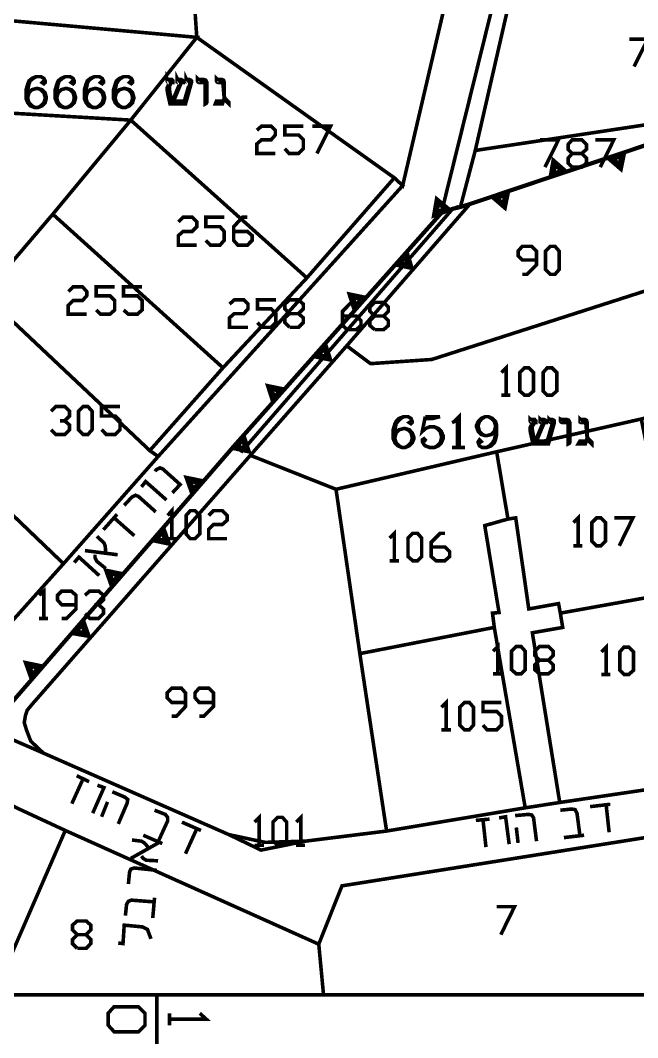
# Model space of a CAD drawing. Extents: x -6935 to 6681, y -4073 to 3778.
# Drawn here: x 3969 to 4987, y -1435 to 240 of the extents above; entities that cross this region are included whole.
import ezdxf

# ---------------------------------------------------------------- set-up
doc = ezdxf.new("R2010")
doc.units = 0
doc.header["$MEASUREMENT"] = 0

# ---------------------------------------------------------------- blocks, each defined once
blk = doc.blocks.new('Map')
at = {"color": 0, "const_width": 0.01}
for points in [[(16.83329, 4.59836), (16.83329, 8.27669), (12.09994, 8.27669), (12.09994, 4.59836), (16.83329, 4.59836)], [(16.83329, 4.59836), (16.83329, 8.27669), (12.09994, 8.27669), (12.09994, 4.59836), (16.83329, 4.59836)], [(14.36666, 6.88504), (13.81332, 7.27832), (13.79498, 7.54334), (13.78495, 7.72336), (14.51498, 7.53836), (14.54662, 7.53337), (14.38998, 6.86333), (14.36666, 6.88504)], [(12.62995, 7.60666), (12.6416, 7.60834), (13.09332, 7.58501), (13.33828, 7.56998), (13.79498, 7.54334), (13.81332, 7.27832), (12.60163, 7.38666), (12.62995, 7.60666)], [(13.81332, 7.27832), (13.62831, 7.04666), (12.59495, 7.10666), (12.59332, 7.18837), (12.60163, 7.38666), (13.81332, 7.27832)], [(14.36666, 6.88504), (14.12164, 6.60504), (13.62831, 7.04666), (13.81332, 7.27832), (14.36666, 6.88504)], [(13.7983, 7.15668), (13.7983, 7.15169), (13.78164, 7.09169), (13.73828, 7.09169), (13.73162, 7.12169), (13.72999, 7.13336), (13.72999, 7.13666), (13.7366, 7.15169), (13.7333, 7.15169), (13.73162, 7.15332), (13.72999, 7.15668), (13.72999, 7.16336), (13.73162, 7.16), (13.74328, 7.16), (13.74496, 7.15837), (13.74664, 7.15668), (13.74664, 7.15169), (13.74328, 7.15169), (13.73998, 7.14833), (13.7366, 7.14165), (13.7366, 7.13336), (13.73828, 7.12169), (13.74328, 7.09998), (13.74496, 7.09998), (13.7666, 7.15169), (13.76162, 7.15169), (13.75831, 7.15332), (13.75831, 7.16336), (13.75999, 7.16), (13.76998, 7.16), (13.77328, 7.15837), (13.77496, 7.15668), (13.77496, 7.15169), (13.76998, 7.15169), (13.74833, 7.09998), (13.77827, 7.09998), (13.7933, 7.15169), (13.78831, 7.15169), (13.78495, 7.15332), (13.78332, 7.15668), (13.78332, 7.16336), (13.78495, 7.16), (13.7933, 7.16), (13.79662, 7.15837), (13.7983, 7.15668)], [(13.83664, 7.09169), (13.83664, 7.15169), (13.81994, 7.15169), (13.81663, 7.15332), (13.81495, 7.15668), (13.81495, 7.16336), (13.81831, 7.16), (13.83328, 7.16), (13.83828, 7.15837), (13.84164, 7.15169), (13.84164, 7.09668), (13.83996, 7.09337), (13.83664, 7.09169)], [(13.40995, 6.78337), (13.27496, 6.625), (13.24664, 6.58002), (12.58496, 6.66), (12.57998, 6.75836), (12.59495, 7.10666), (13.62831, 7.04666), (13.40995, 6.78337)], [(14.5783, 6.81169), (14.55166, 6.80333), (14.59332, 6.96169), (15.37995, 7.08002), (14.5783, 6.81169)], [(15.31332, 6.6467), (14.47163, 6.37668), (14.29998, 6.36501), (14.2333, 6.41498), (14.5783, 6.81169), (15.37995, 7.08002), (15.31332, 6.6467)], [(14.12164, 6.60504), (13.88662, 6.35336), (13.40995, 6.78337), (13.62831, 7.04666), (14.12164, 6.60504)], [(14.96496, 6.94), (15.01162, 6.95665), (15.00163, 6.90837), (14.96496, 6.94)], [(15.00663, 6.95004), (14.99995, 6.91498), (14.97331, 6.93837), (15.00663, 6.95004)], [(15.00163, 6.94498), (14.99664, 6.92334), (14.97999, 6.93837), (15.00163, 6.94498)], [(14.84994, 6.90169), (14.80328, 6.88666), (14.81164, 6.93501), (14.84994, 6.90169)], [(14.80827, 6.89165), (14.81495, 6.9267), (14.84164, 6.90332), (14.80827, 6.89165)], [(14.81332, 6.89833), (14.81663, 6.92002), (14.83496, 6.905), (14.81332, 6.89833)], [(14.81831, 6.90332), (14.81994, 6.91336), (14.82662, 6.90668), (14.81831, 6.90332)], [(14.99664, 6.93837), (14.99496, 6.93001), (14.98828, 6.93669), (14.99664, 6.93837)], [(13.68164, 6.12169), (13.88662, 6.35336), (14.12164, 6.60504), (14.36666, 6.88504), (14.38998, 6.86333), (13.70498, 6.10504), (13.68164, 6.12169)], [(14.52328, 6.79502), (14.47663, 6.77832), (14.48498, 6.82666), (14.52328, 6.79502)], [(14.63998, 6.83165), (14.68664, 6.84836), (14.67666, 6.80002), (14.63998, 6.83165)], [(14.68164, 6.84169), (14.67498, 6.80669), (14.64666, 6.83002), (14.68164, 6.84169)], [(14.67666, 6.83669), (14.67162, 6.81337), (14.65495, 6.82834), (14.67666, 6.83669)], [(14.67162, 6.83002), (14.66998, 6.82166), (14.66331, 6.82666), (14.67162, 6.83002)], [(13.91662, 6.13336), (13.93995, 6.12001), (14.52995, 6.79834), (14.55166, 6.80333), (14.5783, 6.81169), (14.2333, 6.41498), (13.96328, 6.10834), (13.35499, 5.41498), (13.33828, 5.39502), (13.33328, 5.38), (13.32998, 5.36002), (13.33664, 5.33833), (13.34831, 5.30832), (13.38331, 5.27501), (13.22999, 5.34169), (13.91662, 6.13336)], [(14.52995, 6.79834), (13.93995, 6.12001), (13.91662, 6.13336), (14.49833, 6.78668), (14.52995, 6.79834)], [(14.48162, 6.785), (14.48828, 6.81998), (14.51498, 6.79666), (14.48162, 6.785)], [(14.4866, 6.78998), (14.48998, 6.81337), (14.50831, 6.79834), (14.4866, 6.78998)], [(14.49166, 6.79666), (14.49328, 6.80501), (14.49995, 6.80002), (14.49166, 6.79666)], [(13.88662, 6.35336), (13.68164, 6.12169), (13.22331, 6.55333), (13.24664, 6.58002), (13.27496, 6.625), (13.40995, 6.78337), (13.88662, 6.35336)], [(14.80328, 6.61501), (14.78999, 6.62836), (14.78999, 6.68001), (14.80328, 6.69336), (14.81663, 6.69336), (14.8283, 6.68001), (14.8283, 6.62836), (14.81663, 6.61501), (14.80328, 6.61501)], [(14.36828, 6.64165), (14.40164, 6.67833), (14.41662, 6.63168), (14.36828, 6.64165)], [(14.39996, 6.67002), (14.41163, 6.63666), (14.37663, 6.64334), (14.39996, 6.67002)], [(14.39828, 6.66336), (14.40664, 6.64165), (14.38331, 6.6467), (14.39828, 6.66336)], [(14.39666, 6.655), (14.39996, 6.6467), (14.3916, 6.64833), (14.39666, 6.655)], [(15.05827, 6.21001), (14.65327, 6.11833), (14.2033, 6.01334), (13.96328, 6.10834), (14.2333, 6.41498), (14.29998, 6.36501), (14.47163, 6.37668), (15.31332, 6.6467), (15.25999, 6.25668), (15.20996, 6.25), (15.05827, 6.21001)], [(13.70498, 6.10504), (13.43995, 5.80501), (12.97494, 6.25), (13.22331, 6.55333), (13.68164, 6.12169), (13.70498, 6.10504)], [(14.28831, 6.55002), (14.25495, 6.51334), (14.23998, 6.56001), (14.28831, 6.55002)], [(14.25663, 6.52002), (14.24496, 6.55501), (14.27995, 6.54834), (14.25663, 6.52002)], [(14.25831, 6.52832), (14.25163, 6.55002), (14.27328, 6.54502), (14.25831, 6.52832)], [(14.25999, 6.535), (14.25663, 6.54502), (14.26498, 6.54334), (14.25999, 6.535)], [(14.13998, 6.38504), (14.1733, 6.42166), (14.18832, 6.375), (14.13998, 6.38504)], [(14.17162, 6.41498), (14.18327, 6.38), (14.14828, 6.38666), (14.17162, 6.41498)], [(14.16998, 6.40668), (14.17828, 6.38504), (14.15495, 6.39002), (14.16998, 6.40668)], [(14.1683, 6.40001), (14.17162, 6.39002), (14.16331, 6.39165), (14.1683, 6.40001)], [(14.73162, 6.27669), (14.71832, 6.28836), (14.71832, 6.34001), (14.73162, 6.35336), (14.74328, 6.35336), (14.75663, 6.34001), (14.75663, 6.28836), (14.74328, 6.27669), (14.73162, 6.27669)], [(14.79498, 6.27669), (14.78333, 6.28836), (14.78333, 6.34001), (14.79498, 6.35336), (14.80827, 6.35336), (14.82162, 6.34001), (14.82162, 6.28836), (14.80827, 6.27669), (14.79498, 6.27669)], [(14.05996, 6.29334), (14.02664, 6.25668), (14.01162, 6.30333), (14.05996, 6.29334)], [(14.02827, 6.26502), (14.0166, 6.29834), (14.05166, 6.29166), (14.02827, 6.26502)], [(14.02995, 6.2717), (14.02328, 6.29334), (14.04498, 6.28836), (14.02995, 6.2717)], [(14.03164, 6.28), (14.02827, 6.28836), (14.03663, 6.28668), (14.03164, 6.28)], [(13.11666, 5.55832), (12.9866, 5.68001), (12.83996, 5.82166), (12.73828, 5.97), (12.97494, 6.25), (13.43995, 5.80501), (13.20996, 5.54834), (13.11666, 5.55832)], [(13.49496, 6.16666), (13.48162, 6.18001), (13.48162, 6.23166), (13.49496, 6.24501), (13.50831, 6.24501), (13.51998, 6.23166), (13.51998, 6.18001), (13.50831, 6.16666), (13.49496, 6.16666)], [(14.70666, 5.93332), (14.68496, 5.93001), (14.65327, 6.11833), (15.05827, 6.21001), (15.15327, 5.74669), (15.15664, 5.72498), (14.83166, 5.66666), (14.82662, 5.69336), (14.74328, 5.67833), (14.70666, 5.93332)], [(14.81495, 6.20502), (14.81495, 6.20004), (14.7983, 6.14002), (14.75495, 6.14002), (14.74833, 6.17002), (14.74664, 6.18001), (14.74664, 6.18501), (14.75331, 6.20004), (14.74995, 6.20004), (14.74833, 6.20166), (14.74664, 6.20502), (14.74664, 6.21001), (14.74833, 6.20833), (14.75999, 6.20833), (14.76162, 6.20665), (14.7633, 6.20502), (14.7633, 6.20004), (14.75999, 6.20004), (14.75663, 6.19498), (14.75331, 6.19), (14.75331, 6.18001), (14.75495, 6.17002), (14.75999, 6.14833), (14.76162, 6.14833), (14.78333, 6.20004), (14.77827, 6.20004), (14.77496, 6.20166), (14.77496, 6.21001), (14.77664, 6.20833), (14.78663, 6.20833), (14.78999, 6.20665), (14.79162, 6.20502), (14.79162, 6.20004), (14.78663, 6.20004), (14.76498, 6.14833), (14.79498, 6.14833), (14.80996, 6.20004), (14.80496, 6.20004), (14.80166, 6.20166), (14.79998, 6.20502), (14.79998, 6.21001), (14.80166, 6.20833), (14.80996, 6.20833), (14.81332, 6.20665), (14.81495, 6.20502)], [(14.85331, 6.14002), (14.85331, 6.20004), (14.83664, 6.20004), (14.83328, 6.20166), (14.83166, 6.20502), (14.83166, 6.21001), (14.83496, 6.20833), (14.84994, 6.20833), (14.85499, 6.20665), (14.8583, 6.20004), (14.8583, 6.14502), (14.85662, 6.14165), (14.85331, 6.14002)], [(13.91163, 6.12836), (13.94494, 6.16498), (13.95996, 6.11833), (13.91163, 6.12836)], [(13.94331, 6.15837), (13.95498, 6.12332), (13.91998, 6.13168), (13.94331, 6.15837)], [(13.94163, 6.15001), (13.94999, 6.12836), (13.92666, 6.13336), (13.94163, 6.15001)], [(13.93995, 6.14334), (13.94331, 6.13504), (13.93496, 6.13666), (13.93995, 6.14334)], [(14.64666, 5.62668), (14.26998, 5.55333), (14.2033, 6.01334), (14.65327, 6.11833), (14.68496, 5.93001), (14.61996, 5.91168), (14.65995, 5.66834), (14.6416, 5.66666), (14.64666, 5.62668)], [(14.34495, 5.05669), (14.11666, 5.02832), (14.00495, 5.02501), (13.90327, 5.04666), (13.38331, 5.27501), (13.34831, 5.30832), (13.33664, 5.33833), (13.32998, 5.36002), (13.33328, 5.38), (13.33828, 5.39502), (13.35499, 5.41498), (13.96328, 6.10834), (14.2033, 6.01334), (14.26998, 5.55333), (14.34495, 5.05669)], [(13.83166, 6.03668), (13.79998, 6), (13.78332, 6.04666), (13.83166, 6.03668)], [(13.80166, 6.00668), (13.78999, 6.04166), (13.82499, 6.03337), (13.80166, 6.00668)], [(13.80328, 6.01502), (13.79498, 6.035), (13.81831, 6.03168), (13.80328, 6.01502)], [(13.80496, 6.0217), (13.80166, 6.03), (13.80996, 6.02832), (13.80496, 6.0217)], [(13.79498, 5.875), (13.78332, 5.88834), (13.78332, 5.94), (13.79498, 5.95334), (13.80827, 5.95334), (13.82162, 5.94), (13.82162, 5.88834), (13.80827, 5.875), (13.79498, 5.875)], [(14.83828, 5.62668), (14.75331, 5.61165), (14.82998, 5.13666), (14.7333, 5.12169), (14.64666, 5.62668), (14.6416, 5.66666), (14.65995, 5.66834), (14.61996, 5.91168), (14.68496, 5.93001), (14.70666, 5.93332), (14.74328, 5.67833), (14.82662, 5.69336), (14.83166, 5.66666), (14.83828, 5.62668)], [(14.93327, 5.85504), (14.91998, 5.86833), (14.91998, 5.92002), (14.93327, 5.93332), (14.94494, 5.93332), (14.95828, 5.92002), (14.95828, 5.86833), (14.94494, 5.85504), (14.93327, 5.85504)], [(13.68832, 5.87001), (13.71995, 5.90668), (13.7366, 5.86002), (13.68832, 5.87001)], [(13.71832, 5.90001), (13.72999, 5.86501), (13.69494, 5.87169), (13.71832, 5.90001)], [(13.71664, 5.89165), (13.72494, 5.87001), (13.70162, 5.875), (13.71664, 5.89165)], [(13.71496, 5.88504), (13.71832, 5.875), (13.70996, 5.87668), (13.71496, 5.88504)], [(14.4183, 5.81337), (14.40495, 5.82504), (14.40495, 5.87668), (14.4183, 5.89002), (14.43164, 5.89002), (14.44331, 5.87668), (14.44331, 5.82504), (14.43164, 5.81337), (14.4183, 5.81337)], [(13.60662, 5.77669), (13.57499, 5.74001), (13.55827, 5.78668), (13.60662, 5.77669)], [(13.57662, 5.74832), (13.56495, 5.78168), (13.59994, 5.77501), (13.57662, 5.74832)], [(13.5783, 5.755), (13.56994, 5.77669), (13.59332, 5.7717), (13.5783, 5.755)], [(13.57998, 5.76334), (13.57662, 5.7717), (13.58496, 5.77002), (13.57998, 5.76334)], [(15.26998, 5.20166), (14.82998, 5.13666), (14.75331, 5.61165), (14.83828, 5.62668), (14.83166, 5.66666), (15.15664, 5.72498), (15.26998, 5.20166)], [(13.46328, 5.61002), (13.49496, 5.64833), (13.51162, 5.60168), (13.46328, 5.61002)], [(13.49328, 5.64002), (13.50495, 5.60666), (13.46995, 5.61333), (13.49328, 5.64002)], [(13.49166, 5.63336), (13.49995, 5.61165), (13.47663, 5.61501), (13.49166, 5.63336)], [(13.48998, 5.625), (13.49328, 5.6167), (13.48498, 5.61833), (13.48998, 5.625)], [(14.7333, 5.12169), (14.34495, 5.05669), (14.26998, 5.55333), (14.64666, 5.62668), (14.7333, 5.12169)], [(14.70828, 5.49669), (14.69494, 5.50836), (14.69494, 5.56001), (14.70828, 5.57334), (14.72163, 5.57334), (14.7333, 5.56001), (14.7333, 5.50836), (14.72163, 5.49669), (14.70828, 5.49669)], [(15.00999, 5.49501), (14.99833, 5.50668), (14.99833, 5.55832), (15.00999, 5.57166), (15.02328, 5.57166), (15.03663, 5.55832), (15.03663, 5.50668), (15.02328, 5.49501), (15.00999, 5.49501)], [(13.38163, 5.51834), (13.34994, 5.48166), (13.33328, 5.52832), (13.38163, 5.51834)], [(13.35163, 5.48833), (13.33996, 5.52333), (13.37495, 5.51502), (13.35163, 5.48833)], [(13.35331, 5.49669), (13.34495, 5.51834), (13.36828, 5.51334), (13.35331, 5.49669)], [(13.35499, 5.50336), (13.35163, 5.51334), (13.35998, 5.51004), (13.35499, 5.50336)], [(14.56332, 5.34001), (14.54998, 5.35336), (14.54998, 5.40332), (14.56332, 5.41666), (14.57662, 5.41666), (14.58828, 5.40332), (14.58828, 5.35336), (14.57662, 5.34001), (14.56332, 5.34001)], [(14.03999, 5.01665), (14.02664, 5.03), (14.02664, 5.08165), (14.03999, 5.095), (14.05328, 5.095), (14.06495, 5.08165), (14.06495, 5.03), (14.05328, 5.01665), (14.03999, 5.01665)], [(14.11666, 5.02832), (13.99328, 5.00336), (13.90327, 5.04666), (14.00495, 5.02501), (14.11666, 5.02832)], [(13.56495, 4.54666), (13.58166, 4.565), (13.64996, 4.565), (13.6683, 4.54666), (13.6683, 4.51334), (13.64996, 4.49501), (13.58166, 4.49501), (13.56495, 4.51334), (13.56495, 4.54666)]]:
    blk.add_lwpolyline(points, close=True, dxfattribs=at)
at = {"color": 0}
for points, const_width in [([(12.57331, 4.59836), (12.62495, 4.65837), (13.00331, 5.09001), (13.03999, 5.12001), (13.06164, 5.14833), (13.1116, 5.21169), (13.16998, 5.27501), (13.22999, 5.34169), (13.91662, 6.13336), (14.49833, 6.78668), (14.52995, 6.79834), (14.55166, 6.80333), (14.5783, 6.81169), (15.37995, 7.08002), (15.69331, 7.18501), (15.99664, 7.285), (16.26498, 7.37169), (16.28999, 7.38), (16.31495, 7.38666), (16.83329, 8.27669)], 0.011667), ([(16.83329, 8.27669), (16.31495, 7.38666), (16.28999, 7.38), (16.26498, 7.37169), (15.99664, 7.285), (15.69331, 7.18501), (15.37995, 7.08002), (14.5783, 6.81169), (14.55166, 6.80333), (14.52995, 6.79834), (14.49833, 6.78668), (13.91662, 6.13336), (13.22999, 5.34169), (13.16998, 5.27501), (13.1116, 5.21169), (13.03495, 5.125), (13.00331, 5.09001), (12.62495, 4.65837)], 0.01), ([(12.4866, 4.72836), (12.91163, 5.21669), (13.05328, 5.37169), (13.14666, 5.47336), (13.20996, 5.54834), (13.43995, 5.80501), (13.70498, 6.10504), (14.38998, 6.86333), (14.54662, 7.53337), (14.57499, 7.64833), (14.64666, 8.00836)], 0.01), ([(14.79498, 7.98502), (14.49833, 6.78668), (13.91662, 6.13336), (13.22999, 5.34169)], 0.01), ([(14.59332, 6.96169), (14.55166, 6.80333), (14.52995, 6.79834), (14.49833, 6.78668), (14.79498, 7.98502)], 0.01), ([(14.82662, 7.97336), (14.79662, 7.86002), (14.77995, 7.76834), (14.68995, 7.38336), (14.59332, 6.96169), (15.37995, 7.08002)], 0.01), ([(12.62495, 4.65837), (13.00331, 5.09001), (13.03495, 5.125), (13.1116, 5.21169), (13.16998, 5.27501), (13.22999, 5.34169), (13.91662, 6.13336), (14.49833, 6.78668), (14.52995, 6.79834), (14.55166, 6.80333), (14.5783, 6.81169), (15.37995, 7.08002), (15.69331, 7.18501), (15.99664, 7.285), (16.26498, 7.37169), (16.28999, 7.38), (16.31495, 7.38666), (16.81164, 7.54834)], 0.01), ([(14.59332, 6.96169), (14.68995, 7.38336), (15.43664, 7.36002), (15.37995, 7.08002)], 0.01), ([(15.02496, 7.27333), (15.07662, 7.27333), (15.03831, 7.19666)], 0.01), ([(13.38499, 7.15668), (13.37995, 7.15169), (13.38499, 7.14833), (13.3883, 7.15169), (13.3883, 7.15668), (13.38499, 7.16336), (13.37663, 7.16834), (13.36328, 7.16834), (13.35163, 7.16336), (13.34332, 7.15668), (13.33996, 7.14833), (13.33496, 7.13168), (13.33496, 7.10666), (13.33996, 7.095), (13.34663, 7.08669), (13.35998, 7.08165), (13.36828, 7.08165), (13.37995, 7.08669), (13.3883, 7.095), (13.3916, 7.10666), (13.3916, 7.11165), (13.3883, 7.12332), (13.37995, 7.13168), (13.36828, 7.13504), (13.36328, 7.13504), (13.35163, 7.13168), (13.34332, 7.12332), (13.33996, 7.11165)], 0.01), ([(13.36328, 7.16834), (13.35499, 7.16336), (13.34663, 7.15668), (13.34332, 7.14833), (13.33996, 7.13168), (13.33996, 7.10666), (13.34332, 7.095), (13.35163, 7.08669), (13.35998, 7.08165)], 0.01), ([(13.46664, 7.15668), (13.46164, 7.15169), (13.46664, 7.14833), (13.46995, 7.15169), (13.46995, 7.15668), (13.46664, 7.16336), (13.45828, 7.16834), (13.44494, 7.16834), (13.43327, 7.16336), (13.42498, 7.15668), (13.42162, 7.14833), (13.41662, 7.13168), (13.41662, 7.10666), (13.42162, 7.095), (13.42828, 7.08669), (13.44163, 7.08165), (13.44999, 7.08165), (13.46164, 7.08669), (13.46995, 7.095), (13.47331, 7.10666), (13.47331, 7.11165), (13.46995, 7.12332), (13.46164, 7.13168), (13.44999, 7.13504), (13.44494, 7.13504), (13.43327, 7.13168), (13.42498, 7.12332), (13.42162, 7.11165)], 0.01), ([(13.44494, 7.16834), (13.43664, 7.16336), (13.42828, 7.15668), (13.42498, 7.14833), (13.42162, 7.13168), (13.42162, 7.10666), (13.42498, 7.095), (13.43327, 7.08669), (13.44163, 7.08165)], 0.01), ([(13.5483, 7.15668), (13.5433, 7.15169), (13.5483, 7.14833), (13.55166, 7.15169), (13.55166, 7.15668), (13.5483, 7.16336), (13.53999, 7.16834), (13.52664, 7.16834), (13.51498, 7.16336), (13.50663, 7.15668), (13.50331, 7.14833), (13.49833, 7.13168), (13.49833, 7.10666), (13.50331, 7.095), (13.50999, 7.08669), (13.52328, 7.08165), (13.53164, 7.08165), (13.5433, 7.08669), (13.55166, 7.095), (13.55496, 7.10666), (13.55496, 7.11165), (13.55166, 7.12332), (13.5433, 7.13168), (13.53164, 7.13504), (13.52664, 7.13504), (13.51498, 7.13168), (13.50663, 7.12332), (13.50331, 7.11165)], 0.01), ([(13.52664, 7.16834), (13.5183, 7.16336), (13.50999, 7.15668), (13.50663, 7.14833), (13.50331, 7.13168), (13.50331, 7.10666), (13.50663, 7.095), (13.51498, 7.08669), (13.52328, 7.08165)], 0.01), ([(13.62995, 7.15668), (13.62495, 7.15169), (13.62995, 7.14833), (13.63331, 7.15169), (13.63331, 7.15668), (13.62995, 7.16336), (13.62164, 7.16834), (13.6083, 7.16834), (13.59663, 7.16336), (13.58828, 7.15668), (13.58496, 7.14833), (13.57998, 7.13168), (13.57998, 7.10666), (13.58496, 7.095), (13.59332, 7.08669), (13.60499, 7.08165), (13.61328, 7.08165), (13.62495, 7.08669), (13.63331, 7.095), (13.63662, 7.10666), (13.63662, 7.11165), (13.63331, 7.12332), (13.62495, 7.13168), (13.61328, 7.13504), (13.6083, 7.13504), (13.59663, 7.13168), (13.58828, 7.12332), (13.58496, 7.11165)], 0.01), ([(13.6083, 7.16834), (13.59994, 7.16336), (13.59332, 7.15668), (13.58828, 7.14833), (13.58496, 7.13168), (13.58496, 7.10666), (13.58828, 7.095), (13.59663, 7.08669), (13.60499, 7.08165)], 0.01), ([(13.74328, 7.15668), (13.7333, 7.15668)], 0.01), ([(13.7683, 7.15668), (13.75999, 7.15668)], 0.01), ([(13.7933, 7.15668), (13.78495, 7.15668)], 0.01), ([(13.83664, 7.15668), (13.81994, 7.15668)], 0.01), ([(13.88662, 7.09998), (13.86828, 7.09998), (13.86498, 7.09169), (13.88499, 7.09169), (13.88998, 7.10834), (13.88662, 7.14833)], 0.01), ([(13.88163, 7.15169), (13.87333, 7.15169), (13.86996, 7.15332), (13.86828, 7.15668), (13.86828, 7.16336), (13.87164, 7.16), (13.88499, 7.16), (13.8883, 7.15837), (13.88998, 7.15332), (13.88998, 7.11333), (13.8933, 7.10666), (13.90327, 7.09668), (13.90327, 7.09169), (13.88998, 7.10504)], 0.01), ([(13.87333, 7.15668), (13.88662, 7.15668)], 0.01), ([(13.88163, 7.15169), (13.88499, 7.15001), (13.88662, 7.14833)], 0.01), ([(13.36828, 7.08165), (13.37663, 7.08669), (13.38499, 7.095), (13.3883, 7.10666), (13.3883, 7.11165), (13.38499, 7.12332), (13.37663, 7.13168), (13.36828, 7.13504)], 0.01), ([(13.44999, 7.08165), (13.45828, 7.08669), (13.46664, 7.095), (13.46995, 7.10666), (13.46995, 7.11165), (13.46664, 7.12332), (13.45828, 7.13168), (13.44999, 7.13504)], 0.01), ([(13.53164, 7.08165), (13.53999, 7.08669), (13.5483, 7.095), (13.55166, 7.10666), (13.55166, 7.11165), (13.5483, 7.12332), (13.53999, 7.13168), (13.53164, 7.13504)], 0.01), ([(13.61328, 7.08165), (13.62164, 7.08669), (13.62995, 7.095), (13.63331, 7.10666), (13.63331, 7.11165), (13.62995, 7.12332), (13.62164, 7.13168), (13.61328, 7.13504)], 0.01), ([(13.77664, 7.09668), (13.74328, 7.09668)], 0.01), ([(13.88163, 7.09668), (13.86828, 7.09668)], 0.01), ([(13.98162, 7.01834), (13.99496, 7.03), (14.02166, 7.03), (14.03332, 7.01834), (14.03332, 7.005), (14.02166, 6.9917), (13.99496, 6.9917), (13.98162, 6.98004), (13.98162, 6.95334), (14.03332, 6.95334)], 0.01), ([(14.05996, 6.96669), (14.07162, 6.95334), (14.09831, 6.95334), (14.1116, 6.96669), (14.1116, 6.9917), (14.09831, 7.005), (14.05996, 7.005), (14.05996, 7.03), (14.1116, 7.03)], 0.01), ([(14.13662, 7.03), (14.18832, 7.03), (14.14996, 6.95334)], 0.01), ([(14.77496, 6.9917), (14.82662, 6.9917), (14.78831, 6.91498)], 0.01), ([(14.86498, 6.91498), (14.85331, 6.9267), (14.85331, 6.94), (14.86498, 6.95334), (14.8916, 6.95334), (14.90495, 6.96501), (14.90495, 6.97836), (14.8916, 6.9917), (14.86498, 6.9917), (14.85331, 6.97836), (14.85331, 6.96501), (14.86498, 6.95334)], 0.01), ([(14.92996, 6.9917), (14.98162, 6.9917), (14.94331, 6.91498)], 0.01), ([(14.8916, 6.95334), (14.90495, 6.94), (14.90495, 6.9267), (14.8916, 6.91498), (14.86498, 6.91498)], 0.01), ([(13.76162, 6.76166), (13.77496, 6.77501), (13.79998, 6.77501), (13.81332, 6.76166), (13.81332, 6.74832), (13.79998, 6.73502), (13.77496, 6.73502), (13.76162, 6.72336), (13.76162, 6.69666), (13.81332, 6.69666)], 0.01), ([(13.83828, 6.71001), (13.85163, 6.69666), (13.87831, 6.69666), (13.88998, 6.71001), (13.88998, 6.73502), (13.87831, 6.74832), (13.83828, 6.74832), (13.83828, 6.77501), (13.88998, 6.77501)], 0.01), ([(13.91662, 6.73502), (13.95498, 6.73502), (13.96832, 6.72336), (13.96832, 6.71001), (13.95498, 6.69666), (13.92828, 6.69666), (13.91662, 6.71001), (13.91662, 6.74832), (13.94163, 6.77501), (13.95498, 6.77501)], 0.01), ([(14.72494, 6.61501), (14.73828, 6.61501), (14.76498, 6.64165), (14.76498, 6.68001), (14.75163, 6.69336), (14.72494, 6.69336), (14.71328, 6.68001), (14.71328, 6.66666), (14.72494, 6.655), (14.76498, 6.655)], 0.01), ([(13.4533, 6.56668), (13.46664, 6.58002), (13.49328, 6.58002), (13.50495, 6.56668), (13.50495, 6.55501), (13.49328, 6.54166), (13.46664, 6.54166), (13.4533, 6.52832), (13.4533, 6.50336), (13.50495, 6.50336)], 0.01), ([(13.53164, 6.51502), (13.5433, 6.50336), (13.56994, 6.50336), (13.58328, 6.51502), (13.58328, 6.54166), (13.56994, 6.55501), (13.53164, 6.55501), (13.53164, 6.58002), (13.58328, 6.58002)], 0.01), ([(13.6083, 6.51502), (13.62164, 6.50336), (13.64666, 6.50336), (13.65995, 6.51502), (13.65995, 6.54166), (13.64666, 6.55501), (13.6083, 6.55501), (13.6083, 6.58002), (13.65995, 6.58002)], 0.01), ([(13.90495, 6.53168), (13.9183, 6.54334), (13.94494, 6.54334), (13.95666, 6.53168), (13.95666, 6.51834), (13.94494, 6.505), (13.9183, 6.505), (13.90495, 6.49333), (13.90495, 6.46669), (13.95666, 6.46669)], 0.01), ([(13.9833, 6.48004), (13.99496, 6.46669), (14.02166, 6.46669), (14.03495, 6.48004), (14.03495, 6.505), (14.02166, 6.51834), (13.9833, 6.51834), (13.9833, 6.54334), (14.03495, 6.54334)], 0.01), ([(14.07331, 6.46669), (14.05996, 6.48004), (14.05996, 6.49333), (14.07331, 6.505), (14.09831, 6.505), (14.1116, 6.51834), (14.1116, 6.53168), (14.09831, 6.54334), (14.07331, 6.54334), (14.05996, 6.53168), (14.05996, 6.51834), (14.07331, 6.505)], 0.01), ([(14.22163, 6.49832), (14.25999, 6.49832), (14.27328, 6.48502), (14.27328, 6.47168), (14.25999, 6.46001), (14.23498, 6.46001), (14.22163, 6.47168), (14.22163, 6.51166), (14.24664, 6.53668), (14.25999, 6.53668)], 0.01), ([(14.31164, 6.46001), (14.2983, 6.47168), (14.2983, 6.48502), (14.31164, 6.49832), (14.33664, 6.49832), (14.34994, 6.51166), (14.34994, 6.52333), (14.33664, 6.53668), (14.31164, 6.53668), (14.2983, 6.52333), (14.2983, 6.51166), (14.31164, 6.49832)], 0.01), ([(14.09831, 6.505), (14.1116, 6.49333), (14.1116, 6.48004), (14.09831, 6.46669), (14.07331, 6.46669)], 0.01), ([(14.33664, 6.49832), (14.34994, 6.48502), (14.34994, 6.47168), (14.33664, 6.46001), (14.31164, 6.46001)], 0.01), ([(14.66662, 6.34001), (14.67996, 6.35336), (14.67996, 6.27669)], 0.01), ([(14.66662, 6.27669), (14.69163, 6.27669)], 0.01), ([(13.40495, 6.23166), (13.4183, 6.24501), (13.44331, 6.24501), (13.45666, 6.23166), (13.45666, 6.21837), (13.44331, 6.20502), (13.42996, 6.20502)], 0.01), ([(13.54662, 6.18001), (13.55996, 6.16666), (13.58496, 6.16666), (13.59831, 6.18001), (13.59831, 6.20502), (13.58496, 6.21837), (13.54662, 6.21837), (13.54662, 6.24501), (13.59831, 6.24501)], 0.01), ([(13.44331, 6.20502), (13.45666, 6.19336), (13.45666, 6.18001), (13.44331, 6.16666), (13.4183, 6.16666), (13.40495, 6.18001)], 0.01), ([(14.41331, 6.20334), (14.40832, 6.20004), (14.41331, 6.19666), (14.41662, 6.20004), (14.41662, 6.20334), (14.41331, 6.21169), (14.40495, 6.21669), (14.3933, 6.21669), (14.37995, 6.21169), (14.37164, 6.20334), (14.36828, 6.19666), (14.36328, 6.18001), (14.36328, 6.155), (14.36828, 6.14334), (14.37663, 6.13504), (14.3883, 6.13), (14.39666, 6.13), (14.40832, 6.13504), (14.41662, 6.14334), (14.42162, 6.155), (14.42162, 6.15837), (14.41662, 6.17166), (14.40832, 6.18001), (14.39666, 6.18332), (14.3933, 6.18332), (14.37995, 6.18001), (14.37164, 6.17166), (14.36828, 6.15837)], 0.01), ([(14.3933, 6.21669), (14.38499, 6.21169), (14.37663, 6.20334), (14.37164, 6.19666), (14.36828, 6.18001), (14.36828, 6.155), (14.37164, 6.14334), (14.37995, 6.13504), (14.3883, 6.13)], 0.01), ([(14.4533, 6.21669), (14.44494, 6.17502), (14.4533, 6.18332), (14.46664, 6.18837), (14.47831, 6.18837), (14.48998, 6.18332), (14.49833, 6.17502), (14.50331, 6.16336), (14.50331, 6.155), (14.49833, 6.14334), (14.48998, 6.13504), (14.47831, 6.13), (14.46664, 6.13), (14.4533, 6.13504), (14.44999, 6.13834), (14.44494, 6.1467), (14.44494, 6.15169), (14.44999, 6.155), (14.4533, 6.15169), (14.44999, 6.1467)], 0.01), ([(14.4533, 6.21669), (14.49496, 6.21669)], 0.01), ([(14.4533, 6.21169), (14.47494, 6.21169), (14.49496, 6.21669)], 0.01), ([(14.52827, 6.20004), (14.53495, 6.20334), (14.5483, 6.21669), (14.5483, 6.13)], 0.01), ([(14.5433, 6.21169), (14.5433, 6.13)], 0.01), ([(14.64996, 6.18837), (14.64666, 6.17502), (14.6383, 6.16666), (14.62495, 6.16336), (14.62164, 6.16336), (14.60998, 6.16666), (14.60163, 6.17502), (14.59663, 6.18837), (14.59663, 6.19168), (14.60163, 6.20334), (14.60998, 6.21169), (14.62164, 6.21669), (14.62995, 6.21669), (14.6416, 6.21169), (14.64996, 6.20334), (14.65327, 6.19168), (14.65327, 6.16666), (14.64996, 6.15169), (14.64666, 6.14334), (14.6383, 6.13504), (14.62495, 6.13), (14.61328, 6.13), (14.60499, 6.13504), (14.60163, 6.14334), (14.60163, 6.1467), (14.60499, 6.15169), (14.60998, 6.1467), (14.60499, 6.14334)], 0.01), ([(14.62164, 6.16336), (14.61328, 6.16666), (14.60499, 6.17502), (14.60163, 6.18837), (14.60163, 6.19168), (14.60499, 6.20334), (14.61328, 6.21169), (14.62164, 6.21669)], 0.01), ([(14.62995, 6.21669), (14.6383, 6.21169), (14.64666, 6.20334), (14.64996, 6.19168), (14.64996, 6.16666), (14.64666, 6.15169), (14.6416, 6.14334), (14.63331, 6.13504), (14.62495, 6.13)], 0.01), ([(14.75999, 6.20502), (14.74995, 6.20502)], 0.01), ([(14.78495, 6.20502), (14.77664, 6.20502)], 0.01), ([(14.80996, 6.20502), (14.80166, 6.20502)], 0.01), ([(14.85331, 6.20502), (14.83664, 6.20502)], 0.01), ([(14.89828, 6.20004), (14.88998, 6.20004), (14.88662, 6.20166), (14.88662, 6.21001), (14.8883, 6.20833), (14.90164, 6.20833), (14.90495, 6.20665), (14.90664, 6.20166), (14.90664, 6.16168), (14.90995, 6.155), (14.91998, 6.14502), (14.91998, 6.14002), (14.90664, 6.15332)], 0.01), ([(14.88998, 6.20502), (14.90327, 6.20502)], 0.01), ([(14.39666, 6.13), (14.40495, 6.13504), (14.41331, 6.14334), (14.41662, 6.155), (14.41662, 6.15837), (14.41331, 6.17166), (14.40495, 6.18001), (14.39666, 6.18332)], 0.01), ([(14.47831, 6.18837), (14.4866, 6.18332), (14.49496, 6.17502), (14.49833, 6.16336), (14.49833, 6.155), (14.49496, 6.14334), (14.4866, 6.13504), (14.47831, 6.13)], 0.01), ([(14.90327, 6.14833), (14.88662, 6.14833), (14.88163, 6.14002), (14.90164, 6.14002), (14.90664, 6.15668), (14.90327, 6.19498)], 0.01), ([(14.89828, 6.20004), (14.90164, 6.19834), (14.90327, 6.19498)], 0.01), ([(14.52827, 6.13), (14.56495, 6.13)], 0.01), ([(14.7933, 6.14502), (14.75999, 6.14502)], 0.01), ([(14.89828, 6.14502), (14.88662, 6.14502)], 0.01), ([(13.74496, 6.00336), (13.7666, 6.02669), (13.71832, 6.06998), (13.70996, 6.07334), (13.69999, 6.06836), (13.69662, 6.06337)], 0.01), ([(13.65832, 6.02002), (13.66998, 6.035), (13.72831, 5.98334)], 0.01), ([(13.69831, 5.95004), (13.64996, 5.99333), (13.6416, 5.99669), (13.63163, 5.9917), (13.60998, 5.96837)], 0.01), ([(13.73162, 5.94), (13.74328, 5.95334), (13.74328, 5.875)], 0.01), ([(13.84663, 5.94), (13.85998, 5.95334), (13.88499, 5.95334), (13.89828, 5.94), (13.89828, 5.9267), (13.88499, 5.91498), (13.85998, 5.91498), (13.84663, 5.90169), (13.84663, 5.875), (13.89828, 5.875)], 0.01), ([(13.55166, 5.90001), (13.58996, 5.94336)], 0.01), ([(13.58166, 5.93332), (13.6383, 5.88336)], 0.01), ([(14.86828, 5.92002), (14.88163, 5.93332), (14.88163, 5.85504)], 0.01), ([(14.9833, 5.93332), (15.03495, 5.93332), (14.99664, 5.85504)], 0.01), ([(14.35331, 5.87668), (14.36666, 5.89002), (14.36666, 5.81337)], 0.01), ([(14.46995, 5.85168), (14.50831, 5.85168), (14.52166, 5.83833), (14.52166, 5.82504), (14.50831, 5.81337), (14.4833, 5.81337), (14.46995, 5.82504), (14.46995, 5.86501), (14.49496, 5.89002), (14.50831, 5.89002)], 0.01), ([(13.55664, 5.85504), (13.55328, 5.86333), (13.53332, 5.88168)], 0.01), ([(13.55328, 5.86333), (13.55664, 5.85504), (13.55827, 5.83669)], 0.01), ([(13.73162, 5.875), (13.75663, 5.875)], 0.01), ([(13.49995, 5.84169), (13.59164, 5.83002)], 0.01), ([(14.86828, 5.85504), (14.8933, 5.85504)], 0.01), ([(13.46995, 5.80832), (13.4833, 5.82334), (13.53999, 5.7717)], 0.01), ([(13.53332, 5.81169), (13.52827, 5.82166), (13.52827, 5.83002)], 0.01), ([(13.52827, 5.82166), (13.53332, 5.81169), (13.55827, 5.79166)], 0.01), ([(14.35331, 5.81337), (14.37995, 5.81337)], 0.01), ([(13.37164, 5.71669), (13.38499, 5.72836), (13.38499, 5.65169)], 0.01), ([(13.43496, 5.65169), (13.44831, 5.65169), (13.47494, 5.67833), (13.47494, 5.71669), (13.46164, 5.72836), (13.43496, 5.72836), (13.4233, 5.71669), (13.4233, 5.70334), (13.43496, 5.69), (13.47494, 5.69)], 0.01), ([(13.49995, 5.71669), (13.5133, 5.72836), (13.53831, 5.72836), (13.55166, 5.71669), (13.55166, 5.70334), (13.53831, 5.69), (13.52664, 5.69)], 0.01), ([(13.53831, 5.69), (13.55166, 5.67833), (13.55166, 5.66498), (13.53831, 5.65169), (13.5133, 5.65169), (13.49995, 5.66498)], 0.01), ([(13.37164, 5.65169), (13.39666, 5.65169)], 0.01), ([(14.6433, 5.56001), (14.65664, 5.57334), (14.65664, 5.49669)], 0.01), ([(14.94662, 5.55832), (14.95996, 5.57166), (14.95996, 5.49501)], 0.01), ([(14.77328, 5.49669), (14.75999, 5.50836), (14.75999, 5.5217), (14.77328, 5.535), (14.7983, 5.535), (14.81164, 5.54834), (14.81164, 5.56001), (14.7983, 5.57334), (14.77328, 5.57334), (14.75999, 5.56001), (14.75999, 5.54834), (14.77328, 5.535)], 0.01), ([(14.7983, 5.535), (14.81164, 5.5217), (14.81164, 5.50836), (14.7983, 5.49669), (14.77328, 5.49669)], 0.01), ([(14.6433, 5.49669), (14.66998, 5.49669)], 0.01), ([(14.94662, 5.49501), (14.97163, 5.49501)], 0.01), ([(13.74328, 5.37836), (13.75663, 5.37836), (13.78164, 5.405), (13.78164, 5.44336), (13.76998, 5.45665), (13.74328, 5.45665), (13.72999, 5.44336), (13.72999, 5.43001), (13.74328, 5.41666), (13.78164, 5.41666)], 0.01), ([(13.81994, 5.37836), (13.83328, 5.37836), (13.85998, 5.405), (13.85998, 5.44336), (13.84663, 5.45665), (13.81994, 5.45665), (13.80827, 5.44336), (13.80827, 5.43001), (13.81994, 5.41666), (13.85998, 5.41666)], 0.01), ([(14.49833, 5.40332), (14.51162, 5.41666), (14.51162, 5.34001)], 0.01), ([(14.61498, 5.35336), (14.62663, 5.34001), (14.65327, 5.34001), (14.66662, 5.35336), (14.66662, 5.37836), (14.65327, 5.39165), (14.61498, 5.39165), (14.61498, 5.41666), (14.66662, 5.41666)], 0.01), ([(15.12164, 5.04666), (14.21995, 4.90332), (14.15495, 4.74001), (13.44494, 5.05832), (13.30827, 5.12169), (13.27328, 5.14002), (13.2366, 5.15332), (13.1116, 5.21169), (13.16998, 5.27501), (13.22999, 5.34169), (13.38331, 5.27501), (13.90327, 5.04666), (13.99328, 5.00336), (14.11666, 5.02832), (14.34495, 5.05669), (14.7333, 5.12169), (14.82998, 5.13666), (15.26998, 5.20166)], 0.01), ([(14.49833, 5.34001), (14.52496, 5.34001)], 0.01), ([(13.47663, 5.21169), (13.51162, 5.19498)], 0.01), ([(13.49496, 5.20334), (13.46328, 5.13336)], 0.01), ([(13.53495, 5.18501), (13.55328, 5.17833), (13.52166, 5.10666)], 0.01), ([(13.59332, 5.07666), (13.61828, 5.13504), (13.61996, 5.14502), (13.6116, 5.15169), (13.57662, 5.16666)], 0.01), ([(12.77827, 4.74333), (13.04498, 5.05832), (13.10662, 5.10666), (13.17498, 5.13504), (13.21164, 5.13834), (13.25163, 5.13504), (13.27328, 5.14002), (13.30827, 5.12169), (13.44494, 5.05832)], 0.01), ([(13.54662, 5.09668), (13.56332, 5.13834)], 0.01), ([(14.91499, 5.125), (14.97163, 5.13168)], 0.01), ([(14.95996, 5.13), (14.96832, 5.05333)], 0.01), ([(13.70498, 5.02669), (13.73162, 5.08501), (13.73162, 5.095), (13.72494, 5.10336), (13.69494, 5.11501)], 0.01), ([(13.97494, 5.08165), (13.98828, 5.095), (13.98828, 5.01665)], 0.01), ([(14.09164, 5.08165), (14.10499, 5.095), (14.10499, 5.01665)], 0.01), ([(14.65995, 5.09337), (14.67828, 5.09668), (14.68832, 5.02002)], 0.01), ([(14.76498, 5.02832), (14.75663, 5.09337), (14.75163, 5.10168), (14.74328, 5.10336), (14.70498, 5.09998)], 0.01), ([(14.88662, 5.04334), (14.87831, 5.10666), (14.87333, 5.1167), (14.86328, 5.11833), (14.83166, 5.11501)], 0.01), ([(13.77166, 5.08165), (13.82499, 5.05832)], 0.01), ([(14.59495, 5.08669), (14.63331, 5.09001)], 0.01), ([(14.61498, 5.08833), (14.62333, 5.01166)], 0.01), ([(14.71328, 5.02333), (14.70828, 5.06668)], 0.01), ([(13.24496, 4.59836), (13.44494, 5.05832)], 0.01), ([(13.44494, 5.05832), (13.24496, 4.59836)], 0.01), ([(13.44494, 5.05832), (14.15495, 4.74001)], 0.01), ([(13.66331, 5.04502), (13.71664, 5.0217)], 0.01), ([(13.81332, 5.06337), (13.78164, 4.99333)], 0.01), ([(14.15495, 4.74001), (14.21995, 4.90332), (15.12164, 5.04666), (15.12164, 5.01665)], 0.01), ([(14.84164, 5.03836), (14.89828, 5.04502)], 0.01), ([(13.62831, 4.98004), (13.70828, 5.02501)], 0.01), ([(13.66662, 5.02333), (13.65832, 5.02832), (13.63163, 5.03168)], 0.01), ([(13.65832, 5.02832), (13.66662, 5.02333), (13.67828, 5.01004)], 0.01), ([(13.97494, 5.01665), (14.00163, 5.01665)], 0.01), ([(14.09164, 5.01665), (14.11666, 5.01665)], 0.01), ([(13.67162, 4.97498), (13.66331, 4.98004), (13.65832, 4.98665)], 0.01), ([(13.66331, 4.98004), (13.67162, 4.97498), (13.70498, 4.97336)], 0.01), ([(13.70162, 4.94666), (13.6383, 4.95334), (13.62831, 4.95004), (13.62495, 4.94168), (13.62164, 4.90837)], 0.01), ([(13.68995, 4.81337), (13.69494, 4.87001)], 0.01), ([(13.69494, 4.85834), (13.62995, 4.86333), (13.62164, 4.86002), (13.61666, 4.85168), (13.61328, 4.81998)], 0.01), ([(14.65327, 4.845), (14.7033, 4.845), (14.66499, 4.76665)], 0.01), ([(13.47831, 4.72836), (13.46496, 4.7417), (13.46496, 4.75336), (13.47831, 4.76665), (13.50331, 4.76665), (13.5166, 4.78), (13.5166, 4.79334), (13.50331, 4.80501), (13.47831, 4.80501), (13.46496, 4.79334), (13.46496, 4.78), (13.47831, 4.76665)], 0.01), ([(13.68496, 4.755), (13.67498, 4.78168), (13.66163, 4.78836), (13.60998, 4.79334), (13.60662, 4.7417), (13.59332, 4.74333)], 0.01), ([(13.50331, 4.76665), (13.5166, 4.75336), (13.5166, 4.7417), (13.50331, 4.72836), (13.47831, 4.72836)], 0.01), ([(14.15495, 4.74001), (14.1683, 4.59836)], 0.01), ([(14.1683, 4.59836), (14.15495, 4.74001)], 0.01), ([(13.70162, 4.255), (13.70162, 4.59836)], 0.01), ([(13.82162, 4.54666), (13.83996, 4.53), (13.7366, 4.53)], 0.01), ([(13.7366, 4.54666), (13.7366, 4.51334)], 0.01)]:
    blk.add_lwpolyline(points, dxfattribs=dict(at, const_width=const_width))

msp = doc.modelspace()

# ---------------------------------------------------------------- block references
at = {"linetype": 'ByBlock', "xscale": 588.2508833876793, "yscale": 588.2508833876793, "zscale": 588.2508833876793}
msp.add_blockref('Map', (-3865.5, -4069.7), dxfattribs=at)

doc.saveas('drawing.dxf')
